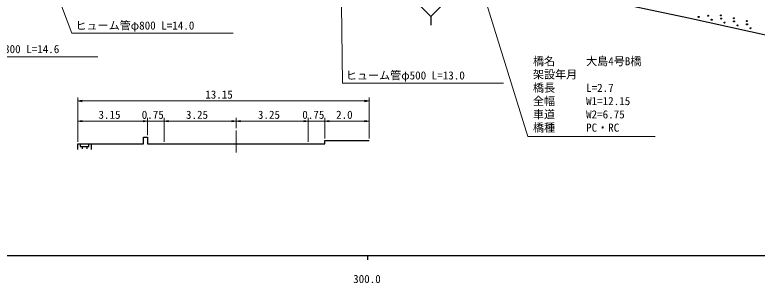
# Model space of a CAD drawing. Units: millimetres, scale not verified, with parts at other scales. Extents: x 40000 to 680000, y 20000 to 380000.
# Drawn here: x 288342 to 455950, y 198715 to 259331 of the extents above; entities that cross this region are included whole.
import ezdxf
from ezdxf.enums import TextEntityAlignment as Align

# ---------------------------------------------------------------- set-up
doc = ezdxf.new("R2010")
doc.units = ezdxf.units.MM
doc.header["$LTSCALE"] = 1000
doc.linetypes.add('CHAIN', pattern=[18.5, 12, -1.5, 3.5, -1.5])
for name, color, linetype, lineweight in [('M-BGD', 7, 'Continuous', 25), ('M-BMK', 2, 'CHAIN', 13), ('M-STR-HTXT', 7, 'Continuous', 13), ('M-STR-STRC', 7, 'Continuous', 25), ('M-TTL-BAND', 7, 'Continuous', 25)]:
    doc.layers.add(name, color=color, linetype=linetype, lineweight=lineweight)
doc.layers.add('M-BMK-HTXT', color=7, linetype='Continuous')
doc.styles.add('ＭＳ ゴシック', font='')
doc.styles.get('ＭＳ ゴシック').set_extended_font_data('MS Gothic')

# ---------------------------------------------------------------- blocks, each defined once
blk = doc.blocks.new('open_arrow')
at = {"color": 0, "linetype": 'Continuous', "lineweight": -2}
blk.add_lwpolyline([(7.5, 1.25), (0, 0), (7.5, -1.25)], dxfattribs=at)

msp = doc.modelspace()

# ---------------------------------------------------------------- linework, layer by layer
at = {"layer": 'M-BGD'}
for p, q in [((305565, 230169), (305565, 228885)), ((303565, 229569), (303565, 229069)), ((304565, 229569), (304565, 229069))]:
    msp.add_line(p, q, dxfattribs=at)
for points in [[(388789, 284224), (389028, 279848), (390638, 276445), (391992, 274946), (393909, 273904), (396825, 273738), (404420, 271485), (413615, 266564), (423644, 262204), (440448, 258658), (458856, 254616), (472844, 252072), (487045, 249237), (512995, 244926), (529906, 243641), (547553, 242829), (560879, 243378), (562661, 244085), (564023, 244178)], [(302565, 228919), (302565, 230169), (317415, 230169), (317415, 231669), (318315, 231669), (318315, 230169), (358315, 230169), (358315, 230919), (368315, 230919)], [(303065, 230169), (303065, 229569), (305065, 229569), (305065, 230169)]]:
    msp.add_lwpolyline(points, dxfattribs=at)
for centre in [(442740, 258873), (444871, 259122), (445670, 258229), (447773, 259202), (447801, 258479), (450703, 258559), (448600, 257586), (450731, 257835), (451530, 256942), (453634, 257915), (453661, 257192), (454460, 256299)]:
    msp.add_circle(centre, 120, dxfattribs=at)
at = {"layer": 'M-BMK'}
msp.add_line((338315, 233229), (338315, 228261), dxfattribs=at)
at = {"layer": 'M-STR-HTXT'}
for p, q in [((387836, 284293), (404185, 231829)), ((302565, 230669), (302565, 240630)), ((302565, 239880), (368315, 239880)), ((368315, 231419), (368315, 240630)), ((318315, 235321), (302565, 235321)), ((324065, 235321), (316315, 235321)), ((318315, 232169), (318315, 236071)), ((322065, 230669), (322065, 236071)), ((338315, 235321), (322065, 235321)), ((338315, 233729), (338315, 236071)), ((354565, 235321), (338315, 235321)), ((352565, 235321), (360315, 235321)), ((354565, 230669), (354565, 236071)), ((358315, 231419), (358315, 236071)), ((358315, 235321), (368315, 235321)), ((404185, 231829), (432908, 231829))]:
    msp.add_line(p, q, dxfattribs=at)
for points in [[(361637, 296888), (362292, 243915), (398691, 243915)], [(287457, 291735), (301225, 255190), (337623, 255190)], [(257181, 279343), (270725, 249871), (307073, 249871)]]:
    msp.add_lwpolyline(points, dxfattribs=at)
at = {"layer": 'M-STR-STRC'}
for p, q in [((377747, 263487), (382247, 258986)), ((382248, 258987), (386748, 263487)), ((382247, 258986), (382247, 256986))]:
    msp.add_line(p, q, dxfattribs=at)
at = {"layer": 'M-TTL-BAND'}
for p, q in [((40000, 205000), (579000, 205000)), ((368000, 205000), (368000, 204000))]:
    msp.add_line(p, q, dxfattribs=at)

# ---------------------------------------------------------------- block references
at = {"layer": 'M-STR-HTXT', "xscale": 133, "yscale": 133}
for p in [(302565, 239880), (302565, 235321), (322065, 235321), (322065, 235321), (338315, 235321), (358315, 235321), (358315, 235321)]:
    msp.add_blockref('open_arrow', p, dxfattribs=at)
at = {"layer": 'M-STR-HTXT', "xscale": 133, "yscale": 133, "rotation": 180}
for p in [(368315, 239880), (318315, 235321), (318315, 235321), (338315, 235321), (354565, 235321), (354565, 235321), (368315, 235321)]:
    msp.add_blockref('open_arrow', p, dxfattribs=at)

# ---------------------------------------------------------------- texts
at = {"layer": 'M-BMK-HTXT', "style": 'ＭＳ ゴシック'}
for s, p in [('橋名', (405323, 247382)), ('大島4号B橋', (417323, 247382)), ('架設年月', (405323, 244382)), ('橋長', (405323, 241382)), ('L=2.7', (417323, 241382)), ('全幅', (405323, 238382)), ('W1=12.15', (417323, 238382)), ('車道', (405323, 235382)), ('W2=6.75', (417323, 235382)), ('橋種', (405323, 232382)), ('PC・RC', (417323, 232382))]:
    msp.add_text(s, height=1833, dxfattribs=at).set_placement(p, align=Align.BOTTOM_LEFT)
at = {"layer": 'M-STR-HTXT', "style": 'ＭＳ ゴシック'}
for s, p in [('ヒューム管φ800 L=14.0', (302015, 255451)), ('ヒューム管φ300 L=14.6', (271516, 250132)), ('ヒューム管φ500 L=13.0', (363083, 244176))]:
    msp.add_text(s, height=1833, dxfattribs=at).set_placement(p, align=Align.BOTTOM_LEFT)
for s, p in [('13.15', (334440, 241317)), ('3.15', (309717, 236758)), ('0.75', (319485, 236758)), ('3.25', (329467, 236758)), ('3.25', (345717, 236758)), ('0.75', (355735, 236758)), ('2.0', (362740, 236758))]:
    msp.add_text(s, height=1833, dxfattribs=at).set_placement(p, align=Align.MIDDLE_CENTER)
at = {"layer": 'M-TTL-BAND', "style": 'ＭＳ ゴシック'}
msp.add_text('300.0', height=1833, dxfattribs=at).set_placement((367844, 198195), align=Align.BOTTOM_CENTER)

doc.saveas('drawing.dxf')
